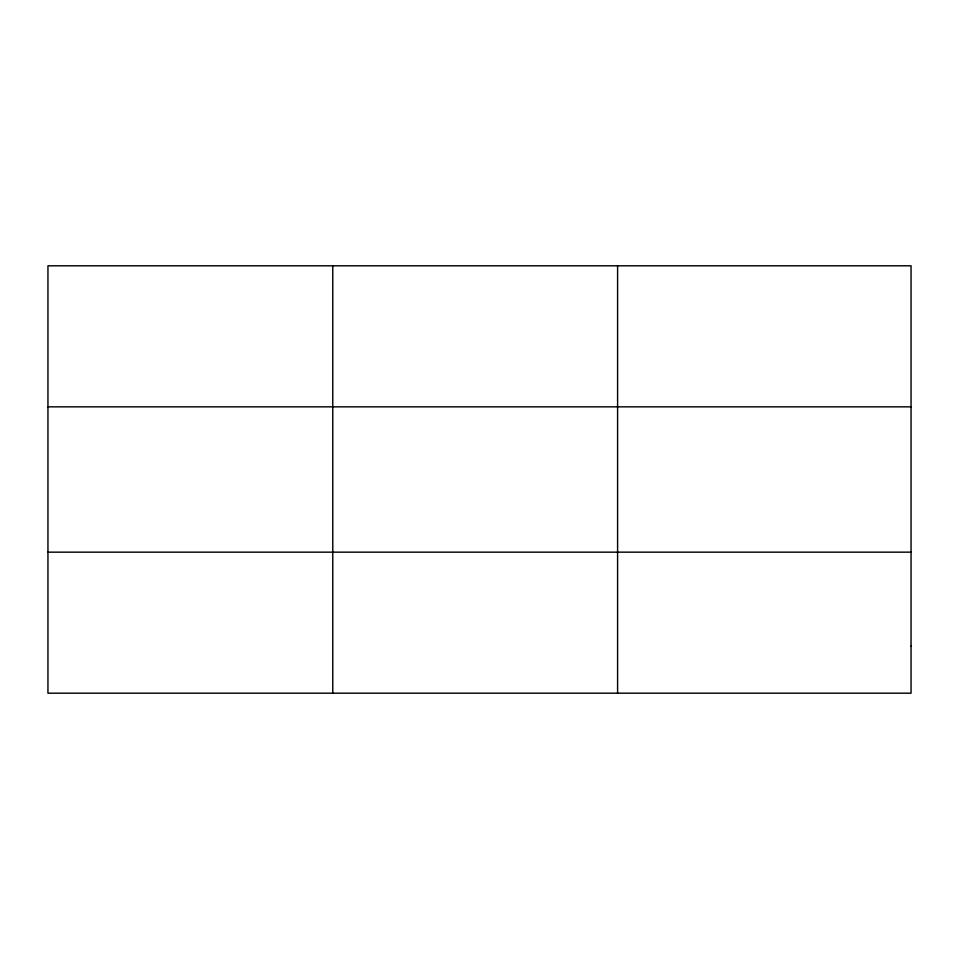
<?xml version="1.0" encoding="UTF-8"?>
<svg xmlns="http://www.w3.org/2000/svg" width="959" height="959" viewBox="0 0 959 959"><rect width="100%" height="100%" fill="white"/><g stroke="black" fill="none" stroke-linecap="round" stroke-linejoin="round"><path stroke-width="1.44" d="M332.773 693.189L332.773 265.811M617.596 693.189L617.596 265.811M47.95 406.844L911.05 406.844M47.95 552.156L911.05 552.156M911.05 646.174L911.05 693.189L47.95 693.189L47.95 265.811L911.05 265.811L911.05 646.174"/></g></svg>
